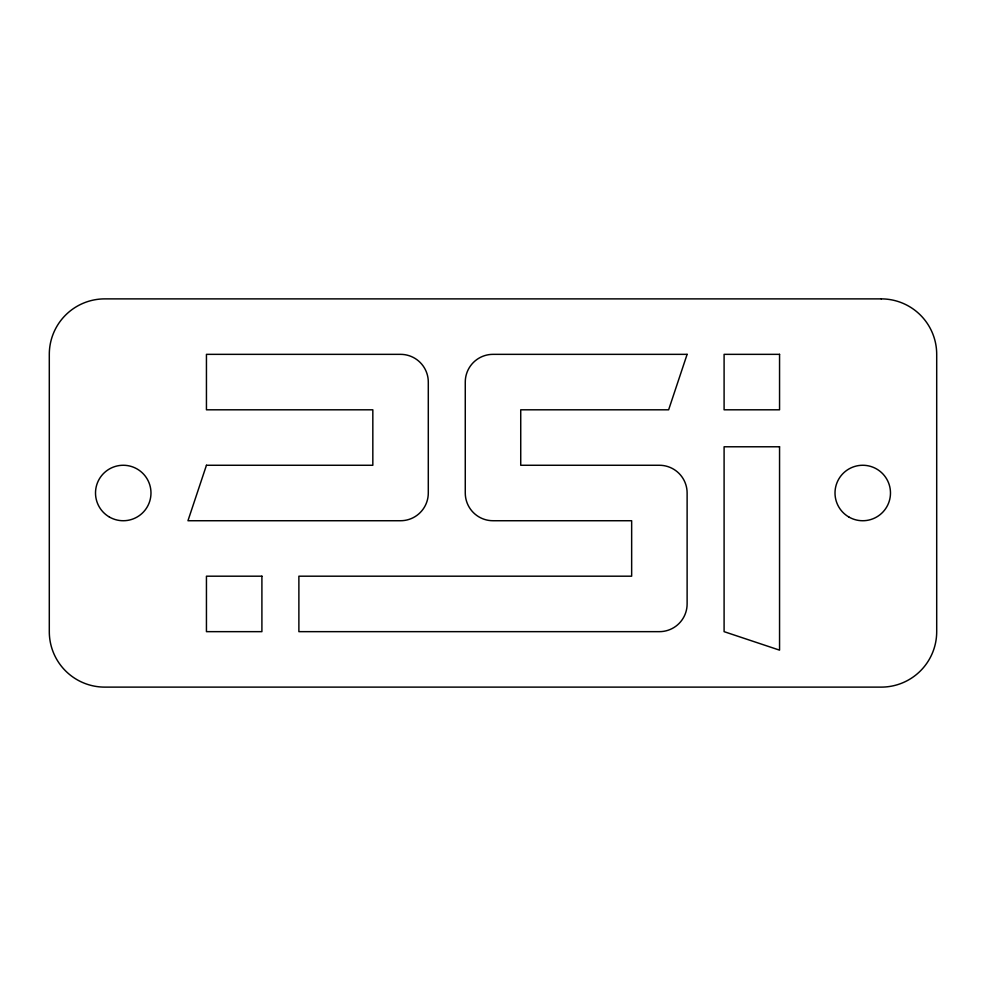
<?xml version="1.0" encoding="UTF-8"?>
<svg xmlns="http://www.w3.org/2000/svg" width="986" height="986" viewBox="0 0 986 986"><rect width="100%" height="100%" fill="white"/><g stroke="black" fill="none" stroke-linecap="round" stroke-linejoin="round"><path stroke-width="1.48" d="M206.444 465.269L187.956 520.731L400.562 520.731A27.731 27.731 0 0 0 428.294 493L428.294 382.075A27.731 27.731 0 0 0 400.562 354.344L206.444 354.344L206.444 409.806L372.831 409.806L372.831 465.269L206.444 465.269M687.119 354.344L668.631 409.806L520.731 409.806L520.731 465.269L659.387 465.269A27.731 27.731 0 0 1 687.119 493L687.119 603.925A27.731 27.731 0 0 1 659.387 631.656L298.881 631.656L298.881 576.194L631.656 576.194L631.656 520.731L493 520.731A27.731 27.731 0 0 1 465.269 493L465.269 382.075A27.731 27.731 0 0 1 493 354.344L687.119 354.344M881.237 298.881L104.762 298.881A55.462 55.462 0 0 0 49.3 354.344L49.3 631.656A55.462 55.462 0 0 0 104.762 687.119L881.237 687.119A55.462 55.462 0 0 0 936.7 631.656L936.7 354.344A55.462 55.462 0 0 0 881.237 298.881M779.556 354.344L724.094 354.344L724.094 409.806L779.556 409.806L779.556 354.344M779.556 446.781L724.094 446.781L724.094 631.656L779.556 650.144L779.556 446.781M261.906 576.194L206.444 576.194L206.444 631.656L261.906 631.656L261.906 576.194M848.884 517.021A27.731 27.731 0 0 0 890.481 493A27.731 27.731 0 0 0 848.884 468.979A27.731 27.731 0 0 0 848.884 517.021M109.384 517.021A27.731 27.731 0 0 0 150.981 493A27.731 27.731 0 0 0 109.384 468.979A27.731 27.731 0 0 0 109.384 517.021"/></g></svg>
